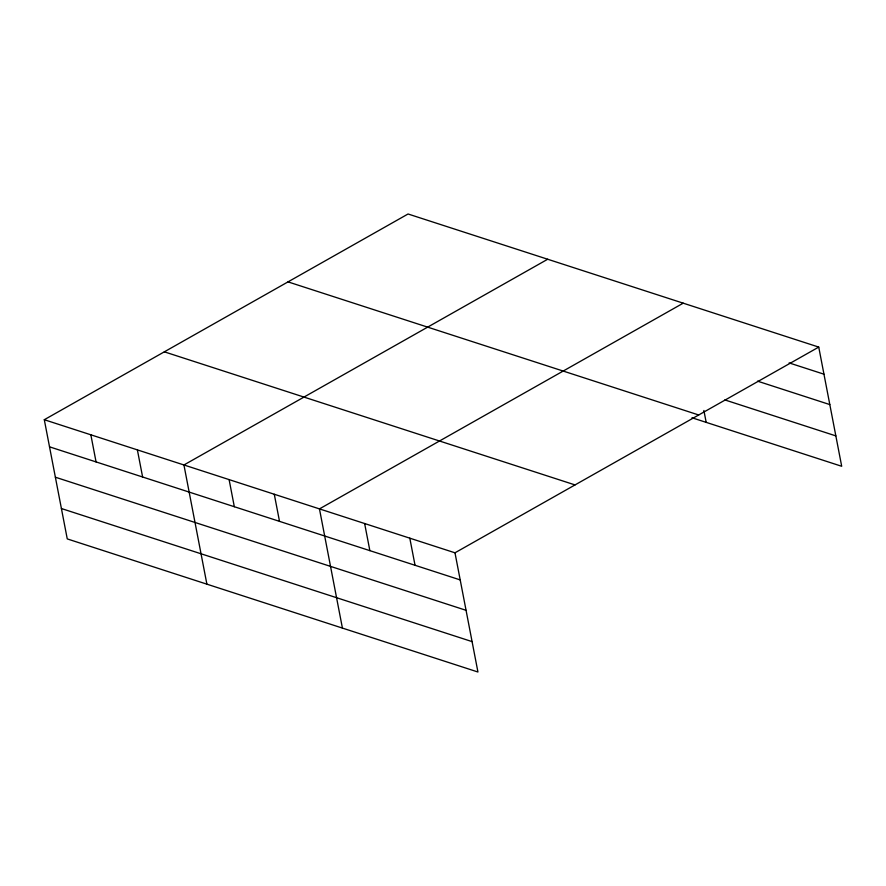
<?xml version="1.0" encoding="UTF-8"?>
<svg xmlns="http://www.w3.org/2000/svg" width="886" height="886" viewBox="0 0 886 886"><rect width="100%" height="100%" fill="white"/><g stroke="black" fill="none" stroke-linecap="round" stroke-linejoin="round"><path stroke-width="1.33" d="M44.3 419.72L454.983 552.809L477.942 672.009L67.258 538.909L44.3 419.72L408.058 213.991L818.742 347.09L841.7 466.28L691.977 417.76M547.692 259.244L183.934 464.973L206.892 584.162M683.217 303.167L319.458 508.896L342.417 628.085M454.983 552.809L818.742 347.09M789.116 362.906L823.969 374.191M757.541 381.157L829.817 404.581M724.848 399.918L835.852 435.89M288.016 281.881L698.711 414.98M164.342 351.831L575.025 484.919M49.516 446.832L460.211 579.92M55.375 477.211L466.058 610.31M61.4 508.531L472.094 641.619M703.883 410.473L706.175 422.356M409.808 538.167L415.036 565.279M364.633 523.526L369.861 550.638M274.283 494.255L279.511 521.356M229.109 479.614L234.325 506.714M137.385 449.889L142.613 477M90.848 434.805L96.065 461.916"/></g></svg>
